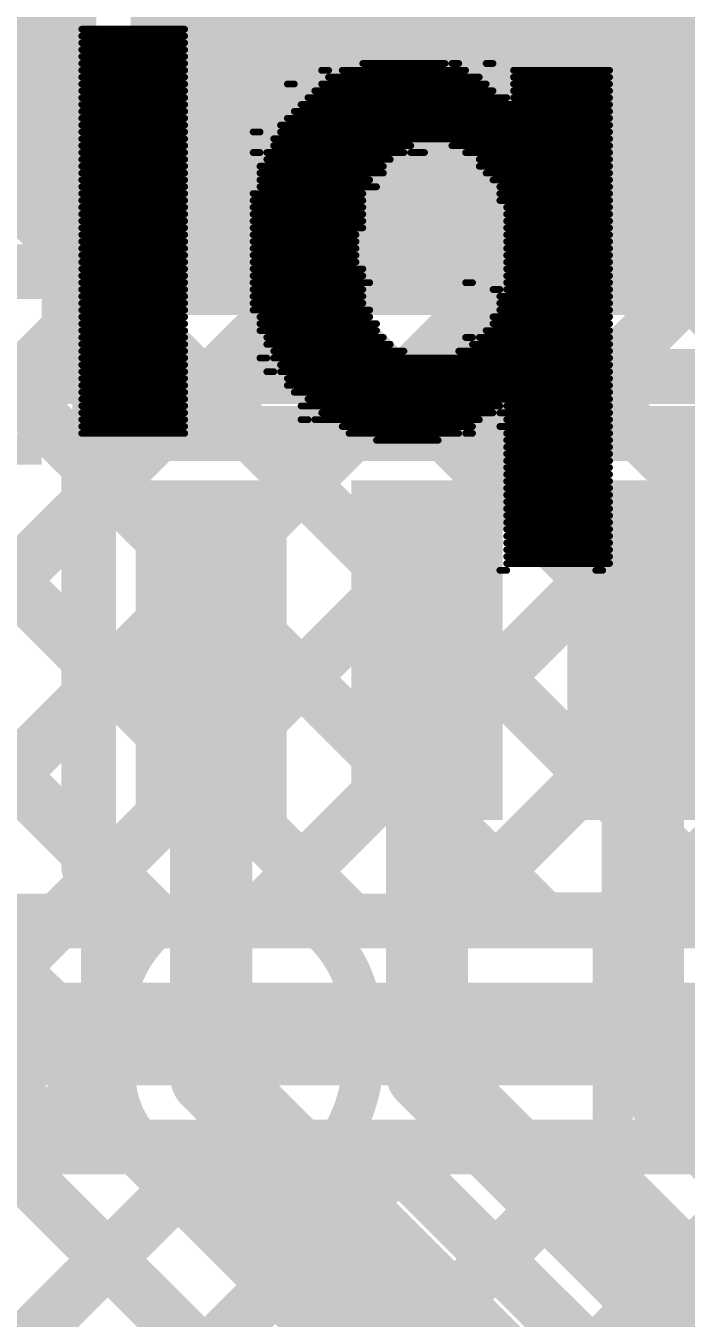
# Model space of a CAD drawing. Header units: millimetres. Extents: x -0.08 to 7.12, y -0.08 to 3.98.
# Drawn here: x 3.2941 to 3.3904, y 2.2155 to 2.4042 of the extents above; entities that cross this region are included whole.
import ezdxf

# ---------------------------------------------------------------- set-up
doc = ezdxf.new("R2010")
doc.units = ezdxf.units.MM
doc.header["$MEASUREMENT"] = 0
for name, color, linetype in [('BottomLayer', 5, 'Continuous'), ('BottomOverlay', 54, 'Continuous'), ('TopLayer', 1, 'Continuous'), ('TopOverlay', 2, 'Continuous'), ('TopPaste', 8, 'Continuous'), ('TopSolder', 216, 'Continuous')]:
    doc.layers.add(name, color=color, linetype=linetype)
doc.styles.add('Arial', font='', dxfattribs={"height": 0.2})
doc.styles.get('Arial').set_extended_font_data('Arial')

# ---------------------------------------------------------------- blocks, each defined once
blk = doc.blocks.new('R________0603_4_2')
at = {"layer": 'TopLayer'}
for points in [[(-0.01575, 0.03839), (-0.06102, 0.03839), (-0.06102, 0.0561), (-0.01575, 0.0561)], [(0.06102, 0.03839), (0.01575, 0.03839), (0.01575, 0.0561), (0.06102, 0.0561)], [(-0.01575, 0.00689), (-0.06102, 0.00689), (-0.06102, 0.02461), (-0.01575, 0.02461)], [(0.06102, 0.00689), (0.01575, 0.00689), (0.01575, 0.02461), (0.06102, 0.02461)], [(-0.01575, -0.02461), (-0.06102, -0.02461), (-0.06102, -0.00689), (-0.01575, -0.00689)], [(0.06102, -0.02461), (0.01575, -0.02461), (0.01575, -0.00689), (0.06102, -0.00689)], [(-0.01575, -0.0561), (-0.06102, -0.0561), (-0.06102, -0.03839), (-0.01575, -0.03839)], [(0.06102, -0.0561), (0.01575, -0.0561), (0.01575, -0.03839), (0.06102, -0.03839)]]:
    blk.add_hatch(color=1, dxfattribs=at).paths.add_polyline_path(points)
at = {"layer": 'TopPaste'}
for points in [[(-0.01575, 0.03839), (-0.06102, 0.03839), (-0.06102, 0.0561), (-0.01575, 0.0561)], [(0.06102, 0.03839), (0.01575, 0.03839), (0.01575, 0.0561), (0.06102, 0.0561)], [(-0.01575, 0.00689), (-0.06102, 0.00689), (-0.06102, 0.02461), (-0.01575, 0.02461)], [(0.06102, 0.00689), (0.01575, 0.00689), (0.01575, 0.02461), (0.06102, 0.02461)], [(-0.01575, -0.02461), (-0.06102, -0.02461), (-0.06102, -0.00689), (-0.01575, -0.00689)], [(0.06102, -0.02461), (0.01575, -0.02461), (0.01575, -0.00689), (0.06102, -0.00689)], [(-0.01575, -0.0561), (-0.06102, -0.0561), (-0.06102, -0.03839), (-0.01575, -0.03839)], [(0.06102, -0.0561), (0.01575, -0.0561), (0.01575, -0.03839), (0.06102, -0.03839)]]:
    blk.add_hatch(color=8, dxfattribs=at).paths.add_polyline_path(points)
at = {"layer": 'TopSolder'}
for points in [[(-0.01358, 0.03622), (-0.06319, 0.03622), (-0.06319, 0.05827), (-0.01358, 0.05827)], [(0.06319, 0.03622), (0.01358, 0.03622), (0.01358, 0.05827), (0.06319, 0.05827)], [(-0.01358, 0.00472), (-0.06319, 0.00472), (-0.06319, 0.02677), (-0.01358, 0.02677)], [(0.06319, 0.00472), (0.01358, 0.00472), (0.01358, 0.02677), (0.06319, 0.02677)], [(-0.01358, -0.02677), (-0.06319, -0.02677), (-0.06319, -0.00472), (-0.01358, -0.00472)], [(0.06319, -0.02677), (0.01358, -0.02677), (0.01358, -0.00472), (0.06319, -0.00472)], [(-0.01358, -0.05827), (-0.06319, -0.05827), (-0.06319, -0.03622), (-0.01358, -0.03622)], [(0.06319, -0.05827), (0.01358, -0.05827), (0.01358, -0.03622), (0.06319, -0.03622)]]:
    blk.add_hatch(color=216, dxfattribs=at).paths.add_polyline_path(points)
at = {"layer": 'TopOverlay'}
for points, const_width in [([(0.03, 0.065), (-0.031, 0.065)], 0.005), ([(-0.07239, 0.04324), (-0.07239, 0.05324)], 0.00787), ([(-0.06739, 0.04824), (-0.07239, 0.05324)], 0.00787), ([(-0.07239, 0.04324), (-0.06739, 0.04824)], 0.00787), ([(0.03, -0.065), (-0.031, -0.065)], 0.005)]:
    blk.add_lwpolyline(points, dxfattribs=dict(at, const_width=const_width))
for points, const_width in [([(-0.03225, 0.065, 1), (-0.02975, 0.065, 1)], 0.0025), ([(0.02875, 0.065, 1), (0.03125, 0.065, 1)], 0.0025), ([(-0.07435, 0.05324, 1), (-0.07042, 0.05324, 1)], 0.00394), ([(-0.07435, 0.05324, 1), (-0.07042, 0.05324, 1)], 0.00394), ([(-0.06935, 0.04824, 1), (-0.06542, 0.04824, 1)], 0.00394), ([(-0.06935, 0.04824, 1), (-0.06542, 0.04824, 1)], 0.00394), ([(-0.07435, 0.04324, 1), (-0.07042, 0.04324, 1)], 0.00394), ([(-0.07435, 0.04324, 1), (-0.07042, 0.04324, 1)], 0.00394), ([(-0.03225, -0.065, 1), (-0.02975, -0.065, 1)], 0.0025), ([(0.02875, -0.065, 1), (0.03125, -0.065, 1)], 0.0025)]:
    blk.add_lwpolyline(points, format="xyb", close=True, dxfattribs=dict(at, const_width=const_width))

msp = doc.modelspace()

# ---------------------------------------------------------------- hatches: boundary and pattern name
at = {"layer": 'TopLayer'}
msp.add_hatch(color=1, dxfattribs=at).paths.add_polyline_path([(3.30936, 2.362), (3.47636, 2.362), (3.47636, 2.415), (3.30936, 2.415)])

# ---------------------------------------------------------------- linework, layer by layer
at = {"layer": 'BottomLayer'}
for points, const_width in [([(1.58782, 2.38982), (3.45956, 2.38982)], 0.025), ([(1.58782, 2.36832), (3.45956, 2.36832)], 0.008), ([(3.21391, 2.2735), (3.30873, 2.36832)], 0.008), ([(3.21845, 2.36832), (3.31327, 2.2735)], 0.008), ([(3.24219, 2.2735), (3.33701, 2.36832)], 0.008), ([(3.24674, 2.36832), (3.34156, 2.2735)], 0.008), ([(3.27048, 2.2735), (3.3653, 2.36832)], 0.008), ([(3.27502, 2.36832), (3.36984, 2.2735)], 0.008), ([(3.29876, 2.2735), (3.39358, 2.36832)], 0.008), ([(3.30331, 2.36832), (3.39813, 2.2735)], 0.008), ([(3.32705, 2.2735), (3.42186, 2.36832)], 0.008), ([(3.33159, 2.36832), (3.42277, 2.27714)], 0.008), ([(3.35533, 2.2735), (3.45015, 2.36832)], 0.008), ([(3.35988, 2.36832), (3.48769, 2.2405)], 0.008), ([(3.38361, 2.2735), (3.47843, 2.36832)], 0.008), ([(3.38816, 2.36832), (3.51598, 2.2405)], 0.008), ([(3.14672, 2.2735), (3.41532, 2.2735)], 0.008), ([(3.14672, 2.257), (3.428, 2.257)], 0.015), ([(3.12704, 2.07349), (3.29405, 2.2405)], 0.008), ([(3.14118, 2.05935), (3.32233, 2.2405)], 0.008), ([(3.15355, 2.2405), (3.41532, 2.2405)], 0.008), ([(3.15532, 2.04521), (3.35061, 2.2405)], 0.008), ([(3.16947, 2.03107), (3.3789, 2.2405)], 0.008), ([(3.18361, 2.01692), (3.40718, 2.2405)], 0.008), ([(3.26142, 2.2405), (3.94311, 1.55881)], 0.008), ([(3.2897, 2.2405), (3.94311, 1.58709)], 0.008), ([(3.31799, 2.2405), (3.94311, 1.61537)], 0.008), ([(3.34627, 2.2405), (3.44624, 2.14053)], 0.008), ([(3.37456, 2.2405), (3.45563, 2.15943)], 0.008)]:
    msp.add_lwpolyline(points, dxfattribs=dict(at, const_width=const_width))
at = {"layer": 'BottomLayer', "const_width": 0.004}
for points in [[(3.30131, 2.36832, 1), (3.30531, 2.36832, 1)], [(3.30673, 2.36832, 1), (3.31073, 2.36832, 1)], [(3.32959, 2.36832, 1), (3.33359, 2.36832, 1)], [(3.33501, 2.36832, 1), (3.33901, 2.36832, 1)], [(3.35788, 2.36832, 1), (3.36188, 2.36832, 1)], [(3.3633, 2.36832, 1), (3.3673, 2.36832, 1)], [(3.38616, 2.36832, 1), (3.39016, 2.36832, 1)], [(3.39158, 2.36832, 1), (3.39558, 2.36832, 1)], [(3.29676, 2.2735, 1), (3.30076, 2.2735, 1)], [(3.31127, 2.2735, 1), (3.31527, 2.2735, 1)], [(3.32505, 2.2735, 1), (3.32905, 2.2735, 1)], [(3.33956, 2.2735, 1), (3.34356, 2.2735, 1)], [(3.35333, 2.2735, 1), (3.35733, 2.2735, 1)], [(3.36784, 2.2735, 1), (3.37184, 2.2735, 1)], [(3.38161, 2.2735, 1), (3.38561, 2.2735, 1)], [(3.29205, 2.2405, 1), (3.29605, 2.2405, 1)], [(3.31599, 2.2405, 1), (3.31999, 2.2405, 1)], [(3.32033, 2.2405, 1), (3.32433, 2.2405, 1)], [(3.34427, 2.2405, 1), (3.34827, 2.2405, 1)], [(3.34861, 2.2405, 1), (3.35261, 2.2405, 1)], [(3.37256, 2.2405, 1), (3.37656, 2.2405, 1)], [(3.3769, 2.2405, 1), (3.3809, 2.2405, 1)]]:
    msp.add_lwpolyline(points, format="xyb", close=True, dxfattribs=at)
at = {"layer": 'BottomOverlay', "const_width": 0.001}
for points in [[(3.30224, 2.40371), (3.31724, 2.40371)], [(3.30224, 2.40271), (3.31724, 2.40271)], [(3.30224, 2.40171), (3.31724, 2.40171)], [(3.30224, 2.40071), (3.31724, 2.40071)], [(3.30224, 2.39971), (3.31724, 2.39971)], [(3.30224, 2.39871), (3.31724, 2.39871)], [(3.30224, 2.39771), (3.31724, 2.39771)], [(3.33724, 2.39771), (3.33824, 2.39771)], [(3.34024, 2.39771), (3.35824, 2.39771)], [(3.34324, 2.39871), (3.35524, 2.39871)], [(3.35624, 2.39871), (3.35724, 2.39871)], [(3.36124, 2.39871), (3.36224, 2.39871)], [(3.36524, 2.39771), (3.37924, 2.39771)], [(3.30224, 2.39671), (3.31724, 2.39671)], [(3.33824, 2.39671), (3.36024, 2.39671)], [(3.36524, 2.39671), (3.37924, 2.39671)], [(3.30224, 2.39571), (3.31724, 2.39571)], [(3.30224, 2.39471), (3.31724, 2.39471)], [(3.33224, 2.39571), (3.33324, 2.39571)], [(3.33624, 2.39471), (3.36224, 2.39471)], [(3.33724, 2.39571), (3.36124, 2.39571)], [(3.36524, 2.39571), (3.37924, 2.39571)], [(3.36524, 2.39471), (3.37924, 2.39471)], [(3.30224, 2.39371), (3.31724, 2.39371)], [(3.30224, 2.39271), (3.31724, 2.39271)], [(3.33424, 2.39271), (3.37924, 2.39271)], [(3.33524, 2.39371), (3.36424, 2.39371)], [(3.36524, 2.39371), (3.37924, 2.39371)], [(3.30224, 2.39171), (3.31724, 2.39171)], [(3.30224, 2.39071), (3.31724, 2.39071)], [(3.33224, 2.39071), (3.37924, 2.39071)], [(3.33324, 2.39171), (3.37924, 2.39171)], [(3.30224, 2.38971), (3.31724, 2.38971)], [(3.30224, 2.38871), (3.31724, 2.38871)], [(3.32724, 2.38871), (3.32824, 2.38871)], [(3.33124, 2.38971), (3.37924, 2.38971)], [(3.33124, 2.38871), (3.37924, 2.38871)], [(3.30224, 2.38771), (3.31724, 2.38771)], [(3.30224, 2.38671), (3.31724, 2.38671)], [(3.33024, 2.38771), (3.37924, 2.38771)], [(3.33024, 2.38671), (3.35024, 2.38671)], [(3.35624, 2.38671), (3.37924, 2.38671)], [(3.30224, 2.38571), (3.31724, 2.38571)], [(3.30224, 2.38471), (3.31724, 2.38471)], [(3.32724, 2.38571), (3.32824, 2.38571)], [(3.32924, 2.38571), (3.34924, 2.38571)], [(3.32924, 2.38471), (3.34724, 2.38471)], [(3.35024, 2.38571), (3.35224, 2.38571)], [(3.35824, 2.38571), (3.37924, 2.38571)], [(3.36024, 2.38471), (3.37924, 2.38471)], [(3.30224, 2.38371), (3.31724, 2.38371)], [(3.30224, 2.38271), (3.31724, 2.38271)], [(3.32824, 2.38371), (3.34624, 2.38371)], [(3.32824, 2.38271), (3.34624, 2.38271)], [(3.36024, 2.38371), (3.37924, 2.38371)], [(3.36124, 2.38271), (3.37924, 2.38271)], [(3.30224, 2.38171), (3.31724, 2.38171)], [(3.30224, 2.38071), (3.31724, 2.38071)], [(3.32824, 2.38171), (3.34424, 2.38171)], [(3.32824, 2.38071), (3.34524, 2.38071)], [(3.36224, 2.38171), (3.37924, 2.38171)], [(3.36324, 2.38071), (3.37924, 2.38071)], [(3.30224, 2.37971), (3.31724, 2.37971)], [(3.32724, 2.37971), (3.34324, 2.37971)], [(3.36324, 2.37971), (3.37924, 2.37971)], [(3.30224, 2.37871), (3.31724, 2.37871)], [(3.30224, 2.37771), (3.31724, 2.37771)], [(3.32724, 2.37871), (3.34324, 2.37871)], [(3.32724, 2.37771), (3.34324, 2.37771)], [(3.36324, 2.37871), (3.37924, 2.37871)], [(3.36424, 2.37771), (3.37924, 2.37771)], [(3.30224, 2.37671), (3.31724, 2.37671)], [(3.30224, 2.37571), (3.31724, 2.37571)], [(3.32724, 2.37671), (3.34324, 2.37671)], [(3.32724, 2.37571), (3.34324, 2.37571)], [(3.36424, 2.37671), (3.37924, 2.37671)], [(3.36424, 2.37571), (3.37924, 2.37571)], [(3.30224, 2.37471), (3.31724, 2.37471)], [(3.30224, 2.37371), (3.31724, 2.37371)], [(3.32724, 2.37471), (3.34324, 2.37471)], [(3.32724, 2.37371), (3.34224, 2.37371)], [(3.36424, 2.37471), (3.37924, 2.37471)], [(3.36424, 2.37371), (3.37924, 2.37371)], [(3.30224, 2.37271), (3.31724, 2.37271)], [(3.30224, 2.37171), (3.31724, 2.37171)], [(3.32724, 2.37271), (3.34224, 2.37271)], [(3.32724, 2.37171), (3.34224, 2.37171)], [(3.36424, 2.37271), (3.37924, 2.37271)], [(3.36424, 2.37171), (3.37924, 2.37171)], [(3.30224, 2.37071), (3.31724, 2.37071)], [(3.30224, 2.36971), (3.31724, 2.36971)], [(3.32724, 2.37071), (3.34224, 2.37071)], [(3.32724, 2.36971), (3.34224, 2.36971)], [(3.36424, 2.37071), (3.37924, 2.37071)], [(3.36424, 2.36971), (3.37924, 2.36971)], [(3.30224, 2.36871), (3.31724, 2.36871)], [(3.30224, 2.36771), (3.31724, 2.36771)], [(3.32724, 2.36871), (3.34324, 2.36871)], [(3.32724, 2.36771), (3.34324, 2.36771)], [(3.36424, 2.36871), (3.37924, 2.36871)], [(3.36424, 2.36771), (3.37924, 2.36771)], [(3.30224, 2.36671), (3.31724, 2.36671)], [(3.30224, 2.36571), (3.31724, 2.36571)], [(3.32724, 2.36671), (3.34424, 2.36671)], [(3.32724, 2.36571), (3.34324, 2.36571)], [(3.35824, 2.36671), (3.35924, 2.36671)], [(3.36224, 2.36571), (3.36324, 2.36571)], [(3.36424, 2.36671), (3.37924, 2.36671)], [(3.36424, 2.36571), (3.37924, 2.36571)], [(3.30224, 2.36471), (3.31724, 2.36471)], [(3.30224, 2.36371), (3.31724, 2.36371)], [(3.32724, 2.36471), (3.34324, 2.36471)], [(3.32724, 2.36371), (3.34324, 2.36371)], [(3.36324, 2.36471), (3.37924, 2.36471)], [(3.36324, 2.36371), (3.37924, 2.36371)], [(3.30224, 2.36271), (3.31724, 2.36271)], [(3.32724, 2.36271), (3.34424, 2.36271)], [(3.36324, 2.36271), (3.37924, 2.36271)], [(3.30224, 2.36171), (3.31724, 2.36171)], [(3.30224, 2.36071), (3.31724, 2.36071)], [(3.32824, 2.36171), (3.34424, 2.36171)], [(3.32824, 2.36071), (3.34524, 2.36071)], [(3.36224, 2.36171), (3.37924, 2.36171)], [(3.36224, 2.36071), (3.37924, 2.36071)], [(3.30224, 2.35971), (3.31724, 2.35971)], [(3.30224, 2.35871), (3.31724, 2.35871)], [(3.32824, 2.35971), (3.34524, 2.35971)], [(3.32924, 2.35871), (3.34624, 2.35871)], [(3.35824, 2.35871), (3.35924, 2.35871)], [(3.36024, 2.35871), (3.37924, 2.35871)], [(3.36124, 2.35971), (3.37924, 2.35971)], [(3.30224, 2.35771), (3.31724, 2.35771)], [(3.30224, 2.35671), (3.31724, 2.35671)], [(3.32924, 2.35771), (3.34724, 2.35771)], [(3.33024, 2.35671), (3.34924, 2.35671)], [(3.35724, 2.35671), (3.37924, 2.35671)], [(3.35924, 2.35771), (3.37924, 2.35771)], [(3.30224, 2.35571), (3.31724, 2.35571)], [(3.30224, 2.35471), (3.31724, 2.35471)], [(3.32824, 2.35571), (3.32924, 2.35571)], [(3.33024, 2.35571), (3.37924, 2.35571)], [(3.33124, 2.35471), (3.37924, 2.35471)], [(3.30224, 2.35371), (3.31724, 2.35371)], [(3.30224, 2.35271), (3.31724, 2.35271)], [(3.32924, 2.35371), (3.33024, 2.35371)], [(3.33124, 2.35371), (3.37924, 2.35371)], [(3.33224, 2.35271), (3.37924, 2.35271)], [(3.30224, 2.35171), (3.31724, 2.35171)], [(3.30224, 2.35071), (3.31724, 2.35071)], [(3.33224, 2.35171), (3.37924, 2.35171)], [(3.33324, 2.35071), (3.37924, 2.35071)], [(3.30224, 2.34971), (3.31724, 2.34971)], [(3.30224, 2.34871), (3.31724, 2.34871)], [(3.33424, 2.34871), (3.36324, 2.34871)], [(3.33524, 2.34971), (3.37924, 2.34971)], [(3.36424, 2.34871), (3.37924, 2.34871)], [(3.30224, 2.34771), (3.31724, 2.34771)], [(3.30224, 2.34671), (3.31724, 2.34671)], [(3.33424, 2.34671), (3.33524, 2.34671)], [(3.33624, 2.34671), (3.36024, 2.34671)], [(3.33724, 2.34771), (3.36224, 2.34771)], [(3.36324, 2.34771), (3.37924, 2.34771)], [(3.36424, 2.34671), (3.37924, 2.34671)], [(3.30224, 2.34571), (3.31724, 2.34571)], [(3.34024, 2.34571), (3.35924, 2.34571)], [(3.36324, 2.34571), (3.37924, 2.34571)], [(3.30224, 2.34471), (3.31724, 2.34471)], [(3.34124, 2.34471), (3.35724, 2.34471)], [(3.34524, 2.34371), (3.35424, 2.34371)], [(3.35824, 2.34471), (3.35924, 2.34471)], [(3.36424, 2.34471), (3.37924, 2.34471)], [(3.36424, 2.34371), (3.37924, 2.34371)], [(3.36424, 2.34271), (3.37924, 2.34271)], [(3.36424, 2.34171), (3.37924, 2.34171)], [(3.36424, 2.34071), (3.37924, 2.34071)], [(3.36424, 2.33971), (3.37924, 2.33971)], [(3.36424, 2.33871), (3.37924, 2.33871)], [(3.36424, 2.33771), (3.37924, 2.33771)], [(3.36424, 2.33671), (3.37924, 2.33671)], [(3.36424, 2.33571), (3.37924, 2.33571)], [(3.36424, 2.33471), (3.37924, 2.33471)], [(3.36424, 2.33371), (3.37924, 2.33371)], [(3.36424, 2.33271), (3.37924, 2.33271)], [(3.36424, 2.33171), (3.37924, 2.33171)], [(3.36424, 2.33071), (3.37924, 2.33071)], [(3.36424, 2.32971), (3.37924, 2.32971)], [(3.36424, 2.32871), (3.37924, 2.32871)], [(3.36424, 2.32771), (3.37924, 2.32771)], [(3.36424, 2.32671), (3.37924, 2.32671)], [(3.36324, 2.32471), (3.36424, 2.32471)], [(3.36424, 2.32571), (3.37924, 2.32571)], [(3.37724, 2.32471), (3.37824, 2.32471)]]:
    msp.add_lwpolyline(points, dxfattribs=at)
at = {"layer": 'BottomOverlay', "const_width": 0.0005}
for points in [[(3.30199, 2.40371, 1), (3.30249, 2.40371, 1)], [(3.31699, 2.40371, 1), (3.31749, 2.40371, 1)], [(3.30199, 2.40271, 1), (3.30249, 2.40271, 1)], [(3.30199, 2.40171, 1), (3.30249, 2.40171, 1)], [(3.31699, 2.40271, 1), (3.31749, 2.40271, 1)], [(3.31699, 2.40171, 1), (3.31749, 2.40171, 1)], [(3.30199, 2.40071, 1), (3.30249, 2.40071, 1)], [(3.30199, 2.39971, 1), (3.30249, 2.39971, 1)], [(3.31699, 2.40071, 1), (3.31749, 2.40071, 1)], [(3.31699, 2.39971, 1), (3.31749, 2.39971, 1)], [(3.30199, 2.39871, 1), (3.30249, 2.39871, 1)], [(3.30199, 2.39771, 1), (3.30249, 2.39771, 1)], [(3.31699, 2.39871, 1), (3.31749, 2.39871, 1)], [(3.31699, 2.39771, 1), (3.31749, 2.39771, 1)], [(3.33699, 2.39771, 1), (3.33749, 2.39771, 1)], [(3.33799, 2.39771, 1), (3.33849, 2.39771, 1)], [(3.33999, 2.39771, 1), (3.34049, 2.39771, 1)], [(3.34299, 2.39871, 1), (3.34349, 2.39871, 1)], [(3.35499, 2.39871, 1), (3.35549, 2.39871, 1)], [(3.35599, 2.39871, 1), (3.35649, 2.39871, 1)], [(3.35699, 2.39871, 1), (3.35749, 2.39871, 1)], [(3.35799, 2.39771, 1), (3.35849, 2.39771, 1)], [(3.36099, 2.39871, 1), (3.36149, 2.39871, 1)], [(3.36199, 2.39871, 1), (3.36249, 2.39871, 1)], [(3.36499, 2.39771, 1), (3.36549, 2.39771, 1)], [(3.37899, 2.39771, 1), (3.37949, 2.39771, 1)], [(3.30199, 2.39671, 1), (3.30249, 2.39671, 1)], [(3.31699, 2.39671, 1), (3.31749, 2.39671, 1)], [(3.33799, 2.39671, 1), (3.33849, 2.39671, 1)], [(3.35999, 2.39671, 1), (3.36049, 2.39671, 1)], [(3.36499, 2.39671, 1), (3.36549, 2.39671, 1)], [(3.37899, 2.39671, 1), (3.37949, 2.39671, 1)], [(3.30199, 2.39571, 1), (3.30249, 2.39571, 1)], [(3.30199, 2.39471, 1), (3.30249, 2.39471, 1)], [(3.31699, 2.39571, 1), (3.31749, 2.39571, 1)], [(3.31699, 2.39471, 1), (3.31749, 2.39471, 1)], [(3.33199, 2.39571, 1), (3.33249, 2.39571, 1)], [(3.33299, 2.39571, 1), (3.33349, 2.39571, 1)], [(3.33599, 2.39471, 1), (3.33649, 2.39471, 1)], [(3.33699, 2.39571, 1), (3.33749, 2.39571, 1)], [(3.36099, 2.39571, 1), (3.36149, 2.39571, 1)], [(3.36199, 2.39471, 1), (3.36249, 2.39471, 1)], [(3.36499, 2.39571, 1), (3.36549, 2.39571, 1)], [(3.36499, 2.39471, 1), (3.36549, 2.39471, 1)], [(3.37899, 2.39571, 1), (3.37949, 2.39571, 1)], [(3.37899, 2.39471, 1), (3.37949, 2.39471, 1)], [(3.30199, 2.39371, 1), (3.30249, 2.39371, 1)], [(3.30199, 2.39271, 1), (3.30249, 2.39271, 1)], [(3.31699, 2.39371, 1), (3.31749, 2.39371, 1)], [(3.31699, 2.39271, 1), (3.31749, 2.39271, 1)], [(3.33399, 2.39271, 1), (3.33449, 2.39271, 1)], [(3.33499, 2.39371, 1), (3.33549, 2.39371, 1)], [(3.36399, 2.39371, 1), (3.36449, 2.39371, 1)], [(3.36499, 2.39371, 1), (3.36549, 2.39371, 1)], [(3.37899, 2.39371, 1), (3.37949, 2.39371, 1)], [(3.37899, 2.39271, 1), (3.37949, 2.39271, 1)], [(3.30199, 2.39171, 1), (3.30249, 2.39171, 1)], [(3.30199, 2.39071, 1), (3.30249, 2.39071, 1)], [(3.31699, 2.39171, 1), (3.31749, 2.39171, 1)], [(3.31699, 2.39071, 1), (3.31749, 2.39071, 1)], [(3.33199, 2.39071, 1), (3.33249, 2.39071, 1)], [(3.33299, 2.39171, 1), (3.33349, 2.39171, 1)], [(3.37899, 2.39171, 1), (3.37949, 2.39171, 1)], [(3.37899, 2.39071, 1), (3.37949, 2.39071, 1)], [(3.30199, 2.38971, 1), (3.30249, 2.38971, 1)], [(3.30199, 2.38871, 1), (3.30249, 2.38871, 1)], [(3.31699, 2.38971, 1), (3.31749, 2.38971, 1)], [(3.31699, 2.38871, 1), (3.31749, 2.38871, 1)], [(3.32699, 2.38871, 1), (3.32749, 2.38871, 1)], [(3.32799, 2.38871, 1), (3.32849, 2.38871, 1)], [(3.33099, 2.38971, 1), (3.33149, 2.38971, 1)], [(3.33099, 2.38871, 1), (3.33149, 2.38871, 1)], [(3.37899, 2.38971, 1), (3.37949, 2.38971, 1)], [(3.37899, 2.38871, 1), (3.37949, 2.38871, 1)], [(3.30199, 2.38771, 1), (3.30249, 2.38771, 1)], [(3.30199, 2.38671, 1), (3.30249, 2.38671, 1)], [(3.31699, 2.38771, 1), (3.31749, 2.38771, 1)], [(3.31699, 2.38671, 1), (3.31749, 2.38671, 1)], [(3.32999, 2.38771, 1), (3.33049, 2.38771, 1)], [(3.32999, 2.38671, 1), (3.33049, 2.38671, 1)], [(3.34999, 2.38671, 1), (3.35049, 2.38671, 1)], [(3.35599, 2.38671, 1), (3.35649, 2.38671, 1)], [(3.37899, 2.38771, 1), (3.37949, 2.38771, 1)], [(3.37899, 2.38671, 1), (3.37949, 2.38671, 1)], [(3.30199, 2.38571, 1), (3.30249, 2.38571, 1)], [(3.30199, 2.38471, 1), (3.30249, 2.38471, 1)], [(3.31699, 2.38571, 1), (3.31749, 2.38571, 1)], [(3.31699, 2.38471, 1), (3.31749, 2.38471, 1)], [(3.32699, 2.38571, 1), (3.32749, 2.38571, 1)], [(3.32799, 2.38571, 1), (3.32849, 2.38571, 1)], [(3.32899, 2.38571, 1), (3.32949, 2.38571, 1)], [(3.32899, 2.38471, 1), (3.32949, 2.38471, 1)], [(3.34699, 2.38471, 1), (3.34749, 2.38471, 1)], [(3.34899, 2.38571, 1), (3.34949, 2.38571, 1)], [(3.34999, 2.38571, 1), (3.35049, 2.38571, 1)], [(3.35199, 2.38571, 1), (3.35249, 2.38571, 1)], [(3.35799, 2.38571, 1), (3.35849, 2.38571, 1)], [(3.35999, 2.38471, 1), (3.36049, 2.38471, 1)], [(3.37899, 2.38571, 1), (3.37949, 2.38571, 1)], [(3.37899, 2.38471, 1), (3.37949, 2.38471, 1)], [(3.30199, 2.38371, 1), (3.30249, 2.38371, 1)], [(3.30199, 2.38271, 1), (3.30249, 2.38271, 1)], [(3.31699, 2.38371, 1), (3.31749, 2.38371, 1)], [(3.31699, 2.38271, 1), (3.31749, 2.38271, 1)], [(3.32799, 2.38371, 1), (3.32849, 2.38371, 1)], [(3.32799, 2.38271, 1), (3.32849, 2.38271, 1)], [(3.34599, 2.38371, 1), (3.34649, 2.38371, 1)], [(3.34599, 2.38271, 1), (3.34649, 2.38271, 1)], [(3.35999, 2.38371, 1), (3.36049, 2.38371, 1)], [(3.36099, 2.38271, 1), (3.36149, 2.38271, 1)], [(3.37899, 2.38371, 1), (3.37949, 2.38371, 1)], [(3.37899, 2.38271, 1), (3.37949, 2.38271, 1)], [(3.30199, 2.38171, 1), (3.30249, 2.38171, 1)], [(3.30199, 2.38071, 1), (3.30249, 2.38071, 1)], [(3.31699, 2.38171, 1), (3.31749, 2.38171, 1)], [(3.31699, 2.38071, 1), (3.31749, 2.38071, 1)], [(3.32799, 2.38171, 1), (3.32849, 2.38171, 1)], [(3.32799, 2.38071, 1), (3.32849, 2.38071, 1)], [(3.34399, 2.38171, 1), (3.34449, 2.38171, 1)], [(3.34499, 2.38071, 1), (3.34549, 2.38071, 1)], [(3.36199, 2.38171, 1), (3.36249, 2.38171, 1)], [(3.36299, 2.38071, 1), (3.36349, 2.38071, 1)], [(3.37899, 2.38171, 1), (3.37949, 2.38171, 1)], [(3.37899, 2.38071, 1), (3.37949, 2.38071, 1)], [(3.30199, 2.37971, 1), (3.30249, 2.37971, 1)], [(3.31699, 2.37971, 1), (3.31749, 2.37971, 1)], [(3.32699, 2.37971, 1), (3.32749, 2.37971, 1)], [(3.34299, 2.37971, 1), (3.34349, 2.37971, 1)], [(3.36299, 2.37971, 1), (3.36349, 2.37971, 1)], [(3.37899, 2.37971, 1), (3.37949, 2.37971, 1)], [(3.30199, 2.37871, 1), (3.30249, 2.37871, 1)], [(3.30199, 2.37771, 1), (3.30249, 2.37771, 1)], [(3.31699, 2.37871, 1), (3.31749, 2.37871, 1)], [(3.31699, 2.37771, 1), (3.31749, 2.37771, 1)], [(3.32699, 2.37871, 1), (3.32749, 2.37871, 1)], [(3.32699, 2.37771, 1), (3.32749, 2.37771, 1)], [(3.34299, 2.37871, 1), (3.34349, 2.37871, 1)], [(3.34299, 2.37771, 1), (3.34349, 2.37771, 1)], [(3.36299, 2.37871, 1), (3.36349, 2.37871, 1)], [(3.36399, 2.37771, 1), (3.36449, 2.37771, 1)], [(3.37899, 2.37871, 1), (3.37949, 2.37871, 1)], [(3.37899, 2.37771, 1), (3.37949, 2.37771, 1)], [(3.30199, 2.37671, 1), (3.30249, 2.37671, 1)], [(3.30199, 2.37571, 1), (3.30249, 2.37571, 1)], [(3.31699, 2.37671, 1), (3.31749, 2.37671, 1)], [(3.31699, 2.37571, 1), (3.31749, 2.37571, 1)], [(3.32699, 2.37671, 1), (3.32749, 2.37671, 1)], [(3.32699, 2.37571, 1), (3.32749, 2.37571, 1)], [(3.34299, 2.37671, 1), (3.34349, 2.37671, 1)], [(3.34299, 2.37571, 1), (3.34349, 2.37571, 1)], [(3.36399, 2.37671, 1), (3.36449, 2.37671, 1)], [(3.36399, 2.37571, 1), (3.36449, 2.37571, 1)], [(3.37899, 2.37671, 1), (3.37949, 2.37671, 1)], [(3.37899, 2.37571, 1), (3.37949, 2.37571, 1)], [(3.30199, 2.37471, 1), (3.30249, 2.37471, 1)], [(3.30199, 2.37371, 1), (3.30249, 2.37371, 1)], [(3.31699, 2.37471, 1), (3.31749, 2.37471, 1)], [(3.31699, 2.37371, 1), (3.31749, 2.37371, 1)], [(3.32699, 2.37471, 1), (3.32749, 2.37471, 1)], [(3.32699, 2.37371, 1), (3.32749, 2.37371, 1)], [(3.34199, 2.37371, 1), (3.34249, 2.37371, 1)], [(3.34299, 2.37471, 1), (3.34349, 2.37471, 1)], [(3.36399, 2.37471, 1), (3.36449, 2.37471, 1)], [(3.36399, 2.37371, 1), (3.36449, 2.37371, 1)], [(3.37899, 2.37471, 1), (3.37949, 2.37471, 1)], [(3.37899, 2.37371, 1), (3.37949, 2.37371, 1)], [(3.30199, 2.37271, 1), (3.30249, 2.37271, 1)], [(3.30199, 2.37171, 1), (3.30249, 2.37171, 1)], [(3.31699, 2.37271, 1), (3.31749, 2.37271, 1)], [(3.31699, 2.37171, 1), (3.31749, 2.37171, 1)], [(3.32699, 2.37271, 1), (3.32749, 2.37271, 1)], [(3.32699, 2.37171, 1), (3.32749, 2.37171, 1)], [(3.34199, 2.37271, 1), (3.34249, 2.37271, 1)], [(3.34199, 2.37171, 1), (3.34249, 2.37171, 1)], [(3.36399, 2.37271, 1), (3.36449, 2.37271, 1)], [(3.36399, 2.37171, 1), (3.36449, 2.37171, 1)], [(3.37899, 2.37271, 1), (3.37949, 2.37271, 1)], [(3.37899, 2.37171, 1), (3.37949, 2.37171, 1)], [(3.30199, 2.37071, 1), (3.30249, 2.37071, 1)], [(3.30199, 2.36971, 1), (3.30249, 2.36971, 1)], [(3.31699, 2.37071, 1), (3.31749, 2.37071, 1)], [(3.31699, 2.36971, 1), (3.31749, 2.36971, 1)], [(3.32699, 2.37071, 1), (3.32749, 2.37071, 1)], [(3.32699, 2.36971, 1), (3.32749, 2.36971, 1)], [(3.34199, 2.37071, 1), (3.34249, 2.37071, 1)], [(3.34199, 2.36971, 1), (3.34249, 2.36971, 1)], [(3.36399, 2.37071, 1), (3.36449, 2.37071, 1)], [(3.36399, 2.36971, 1), (3.36449, 2.36971, 1)], [(3.37899, 2.37071, 1), (3.37949, 2.37071, 1)], [(3.37899, 2.36971, 1), (3.37949, 2.36971, 1)], [(3.30199, 2.36871, 1), (3.30249, 2.36871, 1)], [(3.30199, 2.36771, 1), (3.30249, 2.36771, 1)], [(3.31699, 2.36871, 1), (3.31749, 2.36871, 1)], [(3.31699, 2.36771, 1), (3.31749, 2.36771, 1)], [(3.32699, 2.36871, 1), (3.32749, 2.36871, 1)], [(3.32699, 2.36771, 1), (3.32749, 2.36771, 1)], [(3.34299, 2.36871, 1), (3.34349, 2.36871, 1)], [(3.34299, 2.36771, 1), (3.34349, 2.36771, 1)], [(3.36399, 2.36871, 1), (3.36449, 2.36871, 1)], [(3.36399, 2.36771, 1), (3.36449, 2.36771, 1)], [(3.37899, 2.36871, 1), (3.37949, 2.36871, 1)], [(3.37899, 2.36771, 1), (3.37949, 2.36771, 1)], [(3.30199, 2.36671, 1), (3.30249, 2.36671, 1)], [(3.30199, 2.36571, 1), (3.30249, 2.36571, 1)], [(3.31699, 2.36671, 1), (3.31749, 2.36671, 1)], [(3.31699, 2.36571, 1), (3.31749, 2.36571, 1)], [(3.32699, 2.36671, 1), (3.32749, 2.36671, 1)], [(3.32699, 2.36571, 1), (3.32749, 2.36571, 1)], [(3.34299, 2.36571, 1), (3.34349, 2.36571, 1)], [(3.34399, 2.36671, 1), (3.34449, 2.36671, 1)], [(3.35799, 2.36671, 1), (3.35849, 2.36671, 1)], [(3.35899, 2.36671, 1), (3.35949, 2.36671, 1)], [(3.36199, 2.36571, 1), (3.36249, 2.36571, 1)], [(3.36299, 2.36571, 1), (3.36349, 2.36571, 1)], [(3.36399, 2.36671, 1), (3.36449, 2.36671, 1)], [(3.36399, 2.36571, 1), (3.36449, 2.36571, 1)], [(3.37899, 2.36671, 1), (3.37949, 2.36671, 1)], [(3.37899, 2.36571, 1), (3.37949, 2.36571, 1)], [(3.30199, 2.36471, 1), (3.30249, 2.36471, 1)], [(3.30199, 2.36371, 1), (3.30249, 2.36371, 1)], [(3.31699, 2.36471, 1), (3.31749, 2.36471, 1)], [(3.31699, 2.36371, 1), (3.31749, 2.36371, 1)], [(3.32699, 2.36471, 1), (3.32749, 2.36471, 1)], [(3.32699, 2.36371, 1), (3.32749, 2.36371, 1)], [(3.34299, 2.36471, 1), (3.34349, 2.36471, 1)], [(3.34299, 2.36371, 1), (3.34349, 2.36371, 1)], [(3.36299, 2.36471, 1), (3.36349, 2.36471, 1)], [(3.36299, 2.36371, 1), (3.36349, 2.36371, 1)], [(3.37899, 2.36471, 1), (3.37949, 2.36471, 1)], [(3.37899, 2.36371, 1), (3.37949, 2.36371, 1)], [(3.30199, 2.36271, 1), (3.30249, 2.36271, 1)], [(3.31699, 2.36271, 1), (3.31749, 2.36271, 1)], [(3.32699, 2.36271, 1), (3.32749, 2.36271, 1)], [(3.34399, 2.36271, 1), (3.34449, 2.36271, 1)], [(3.36299, 2.36271, 1), (3.36349, 2.36271, 1)], [(3.37899, 2.36271, 1), (3.37949, 2.36271, 1)], [(3.30199, 2.36171, 1), (3.30249, 2.36171, 1)], [(3.30199, 2.36071, 1), (3.30249, 2.36071, 1)], [(3.31699, 2.36171, 1), (3.31749, 2.36171, 1)], [(3.31699, 2.36071, 1), (3.31749, 2.36071, 1)], [(3.32799, 2.36171, 1), (3.32849, 2.36171, 1)], [(3.32799, 2.36071, 1), (3.32849, 2.36071, 1)], [(3.34399, 2.36171, 1), (3.34449, 2.36171, 1)], [(3.34499, 2.36071, 1), (3.34549, 2.36071, 1)], [(3.36199, 2.36171, 1), (3.36249, 2.36171, 1)], [(3.36199, 2.36071, 1), (3.36249, 2.36071, 1)], [(3.37899, 2.36171, 1), (3.37949, 2.36171, 1)], [(3.37899, 2.36071, 1), (3.37949, 2.36071, 1)], [(3.30199, 2.35971, 1), (3.30249, 2.35971, 1)], [(3.30199, 2.35871, 1), (3.30249, 2.35871, 1)], [(3.31699, 2.35971, 1), (3.31749, 2.35971, 1)], [(3.31699, 2.35871, 1), (3.31749, 2.35871, 1)], [(3.32799, 2.35971, 1), (3.32849, 2.35971, 1)], [(3.32899, 2.35871, 1), (3.32949, 2.35871, 1)], [(3.34499, 2.35971, 1), (3.34549, 2.35971, 1)], [(3.34599, 2.35871, 1), (3.34649, 2.35871, 1)], [(3.35799, 2.35871, 1), (3.35849, 2.35871, 1)], [(3.35899, 2.35871, 1), (3.35949, 2.35871, 1)], [(3.35999, 2.35871, 1), (3.36049, 2.35871, 1)], [(3.36099, 2.35971, 1), (3.36149, 2.35971, 1)], [(3.37899, 2.35971, 1), (3.37949, 2.35971, 1)], [(3.37899, 2.35871, 1), (3.37949, 2.35871, 1)], [(3.30199, 2.35771, 1), (3.30249, 2.35771, 1)], [(3.30199, 2.35671, 1), (3.30249, 2.35671, 1)], [(3.31699, 2.35771, 1), (3.31749, 2.35771, 1)], [(3.31699, 2.35671, 1), (3.31749, 2.35671, 1)], [(3.32899, 2.35771, 1), (3.32949, 2.35771, 1)], [(3.32999, 2.35671, 1), (3.33049, 2.35671, 1)], [(3.34699, 2.35771, 1), (3.34749, 2.35771, 1)], [(3.34899, 2.35671, 1), (3.34949, 2.35671, 1)], [(3.35699, 2.35671, 1), (3.35749, 2.35671, 1)], [(3.35899, 2.35771, 1), (3.35949, 2.35771, 1)], [(3.37899, 2.35771, 1), (3.37949, 2.35771, 1)], [(3.37899, 2.35671, 1), (3.37949, 2.35671, 1)], [(3.30199, 2.35571, 1), (3.30249, 2.35571, 1)], [(3.30199, 2.35471, 1), (3.30249, 2.35471, 1)], [(3.31699, 2.35571, 1), (3.31749, 2.35571, 1)], [(3.31699, 2.35471, 1), (3.31749, 2.35471, 1)], [(3.32799, 2.35571, 1), (3.32849, 2.35571, 1)], [(3.32899, 2.35571, 1), (3.32949, 2.35571, 1)], [(3.32999, 2.35571, 1), (3.33049, 2.35571, 1)], [(3.33099, 2.35471, 1), (3.33149, 2.35471, 1)], [(3.37899, 2.35571, 1), (3.37949, 2.35571, 1)], [(3.37899, 2.35471, 1), (3.37949, 2.35471, 1)], [(3.30199, 2.35371, 1), (3.30249, 2.35371, 1)], [(3.30199, 2.35271, 1), (3.30249, 2.35271, 1)], [(3.31699, 2.35371, 1), (3.31749, 2.35371, 1)], [(3.31699, 2.35271, 1), (3.31749, 2.35271, 1)], [(3.32899, 2.35371, 1), (3.32949, 2.35371, 1)], [(3.32999, 2.35371, 1), (3.33049, 2.35371, 1)], [(3.33099, 2.35371, 1), (3.33149, 2.35371, 1)], [(3.33199, 2.35271, 1), (3.33249, 2.35271, 1)], [(3.37899, 2.35371, 1), (3.37949, 2.35371, 1)], [(3.37899, 2.35271, 1), (3.37949, 2.35271, 1)], [(3.30199, 2.35171, 1), (3.30249, 2.35171, 1)], [(3.30199, 2.35071, 1), (3.30249, 2.35071, 1)], [(3.31699, 2.35171, 1), (3.31749, 2.35171, 1)], [(3.31699, 2.35071, 1), (3.31749, 2.35071, 1)], [(3.33199, 2.35171, 1), (3.33249, 2.35171, 1)], [(3.33299, 2.35071, 1), (3.33349, 2.35071, 1)], [(3.37899, 2.35171, 1), (3.37949, 2.35171, 1)], [(3.37899, 2.35071, 1), (3.37949, 2.35071, 1)], [(3.30199, 2.34971, 1), (3.30249, 2.34971, 1)], [(3.30199, 2.34871, 1), (3.30249, 2.34871, 1)], [(3.31699, 2.34971, 1), (3.31749, 2.34971, 1)], [(3.31699, 2.34871, 1), (3.31749, 2.34871, 1)], [(3.33399, 2.34871, 1), (3.33449, 2.34871, 1)], [(3.33499, 2.34971, 1), (3.33549, 2.34971, 1)], [(3.36299, 2.34871, 1), (3.36349, 2.34871, 1)], [(3.36399, 2.34871, 1), (3.36449, 2.34871, 1)], [(3.37899, 2.34971, 1), (3.37949, 2.34971, 1)], [(3.37899, 2.34871, 1), (3.37949, 2.34871, 1)], [(3.30199, 2.34771, 1), (3.30249, 2.34771, 1)], [(3.30199, 2.34671, 1), (3.30249, 2.34671, 1)], [(3.31699, 2.34771, 1), (3.31749, 2.34771, 1)], [(3.31699, 2.34671, 1), (3.31749, 2.34671, 1)], [(3.33399, 2.34671, 1), (3.33449, 2.34671, 1)], [(3.33499, 2.34671, 1), (3.33549, 2.34671, 1)], [(3.33599, 2.34671, 1), (3.33649, 2.34671, 1)], [(3.33699, 2.34771, 1), (3.33749, 2.34771, 1)], [(3.35999, 2.34671, 1), (3.36049, 2.34671, 1)], [(3.36199, 2.34771, 1), (3.36249, 2.34771, 1)], [(3.36299, 2.34771, 1), (3.36349, 2.34771, 1)], [(3.36399, 2.34671, 1), (3.36449, 2.34671, 1)], [(3.37899, 2.34771, 1), (3.37949, 2.34771, 1)], [(3.37899, 2.34671, 1), (3.37949, 2.34671, 1)], [(3.30199, 2.34571, 1), (3.30249, 2.34571, 1)], [(3.31699, 2.34571, 1), (3.31749, 2.34571, 1)], [(3.33999, 2.34571, 1), (3.34049, 2.34571, 1)], [(3.35899, 2.34571, 1), (3.35949, 2.34571, 1)], [(3.36299, 2.34571, 1), (3.36349, 2.34571, 1)], [(3.37899, 2.34571, 1), (3.37949, 2.34571, 1)], [(3.30199, 2.34471, 1), (3.30249, 2.34471, 1)], [(3.31699, 2.34471, 1), (3.31749, 2.34471, 1)], [(3.34099, 2.34471, 1), (3.34149, 2.34471, 1)], [(3.34499, 2.34371, 1), (3.34549, 2.34371, 1)], [(3.35399, 2.34371, 1), (3.35449, 2.34371, 1)], [(3.35699, 2.34471, 1), (3.35749, 2.34471, 1)], [(3.35799, 2.34471, 1), (3.35849, 2.34471, 1)], [(3.35899, 2.34471, 1), (3.35949, 2.34471, 1)], [(3.36399, 2.34471, 1), (3.36449, 2.34471, 1)], [(3.36399, 2.34371, 1), (3.36449, 2.34371, 1)], [(3.37899, 2.34471, 1), (3.37949, 2.34471, 1)], [(3.37899, 2.34371, 1), (3.37949, 2.34371, 1)], [(3.36399, 2.34271, 1), (3.36449, 2.34271, 1)], [(3.36399, 2.34171, 1), (3.36449, 2.34171, 1)], [(3.37899, 2.34271, 1), (3.37949, 2.34271, 1)], [(3.37899, 2.34171, 1), (3.37949, 2.34171, 1)], [(3.36399, 2.34071, 1), (3.36449, 2.34071, 1)], [(3.36399, 2.33971, 1), (3.36449, 2.33971, 1)], [(3.37899, 2.34071, 1), (3.37949, 2.34071, 1)], [(3.37899, 2.33971, 1), (3.37949, 2.33971, 1)], [(3.36399, 2.33871, 1), (3.36449, 2.33871, 1)], [(3.36399, 2.33771, 1), (3.36449, 2.33771, 1)], [(3.37899, 2.33871, 1), (3.37949, 2.33871, 1)], [(3.37899, 2.33771, 1), (3.37949, 2.33771, 1)], [(3.36399, 2.33671, 1), (3.36449, 2.33671, 1)], [(3.36399, 2.33571, 1), (3.36449, 2.33571, 1)], [(3.37899, 2.33671, 1), (3.37949, 2.33671, 1)], [(3.37899, 2.33571, 1), (3.37949, 2.33571, 1)], [(3.36399, 2.33471, 1), (3.36449, 2.33471, 1)], [(3.36399, 2.33371, 1), (3.36449, 2.33371, 1)], [(3.37899, 2.33471, 1), (3.37949, 2.33471, 1)], [(3.37899, 2.33371, 1), (3.37949, 2.33371, 1)], [(3.36399, 2.33271, 1), (3.36449, 2.33271, 1)], [(3.36399, 2.33171, 1), (3.36449, 2.33171, 1)], [(3.37899, 2.33271, 1), (3.37949, 2.33271, 1)], [(3.37899, 2.33171, 1), (3.37949, 2.33171, 1)], [(3.36399, 2.33071, 1), (3.36449, 2.33071, 1)], [(3.37899, 2.33071, 1), (3.37949, 2.33071, 1)], [(3.36399, 2.32971, 1), (3.36449, 2.32971, 1)], [(3.36399, 2.32871, 1), (3.36449, 2.32871, 1)], [(3.37899, 2.32971, 1), (3.37949, 2.32971, 1)], [(3.37899, 2.32871, 1), (3.37949, 2.32871, 1)], [(3.36399, 2.32771, 1), (3.36449, 2.32771, 1)], [(3.36399, 2.32671, 1), (3.36449, 2.32671, 1)], [(3.37899, 2.32771, 1), (3.37949, 2.32771, 1)], [(3.37899, 2.32671, 1), (3.37949, 2.32671, 1)], [(3.36299, 2.32471, 1), (3.36349, 2.32471, 1)], [(3.36399, 2.32571, 1), (3.36449, 2.32571, 1)], [(3.36399, 2.32471, 1), (3.36449, 2.32471, 1)], [(3.37699, 2.32471, 1), (3.37749, 2.32471, 1)], [(3.37799, 2.32471, 1), (3.37849, 2.32471, 1)], [(3.37899, 2.32571, 1), (3.37949, 2.32571, 1)]]:
    msp.add_lwpolyline(points, format="xyb", close=True, dxfattribs=at)
at = {"layer": 'TopLayer'}
for points, const_width in [([(3.21034, 2.433), (3.30325, 2.34009)], 0.008), ([(3.23863, 2.433), (3.30036, 2.37127)], 0.008), ([(3.26691, 2.433), (3.30036, 2.39955)], 0.008), ([(3.18746, 2.42759), (3.30325, 2.3118)], 0.008), ([(3.30036, 2.353), (3.30036, 2.424)], 0.008), ([(3.1262, 2.24236), (3.30036, 2.41652)], 0.008), ([(3.17332, 2.41345), (3.30325, 2.28352)], 0.008), ([(3.15918, 2.39931), (3.30611, 2.25238)], 0.008), ([(3.13546, 2.22334), (3.30036, 2.38823)], 0.008), ([(3.14504, 2.38517), (3.4987, 2.0315)], 0.008), ([(3.13089, 2.37102), (3.47042, 2.0315)], 0.008), ([(3.01618, 2.07577), (3.30036, 2.35995)], 0.008), ([(3.30036, 2.353), (3.48536, 2.353)], 0.008), ([(3.31338, 2.34468), (3.32169, 2.353)], 0.008), ([(3.31863, 2.353), (3.32694, 2.34468)], 0.008), ([(3.34166, 2.34468), (3.34998, 2.353)], 0.008), ([(3.34691, 2.353), (3.35522, 2.34468)], 0.008), ([(3.36995, 2.34468), (3.37826, 2.353)], 0.008), ([(3.37519, 2.353), (3.38351, 2.34468)], 0.008), ([(3.30325, 2.34468), (3.33475, 2.34468)], 0.008), ([(3.30325, 2.28141), (3.30325, 2.34468)], 0.008), ([(3.33475, 2.34468), (3.33897, 2.34468)], 0.008), ([(3.33475, 2.34468), (3.33897, 2.34468)], 0.008), ([(3.33897, 2.34468), (3.36625, 2.34468)], 0.008), ([(3.36625, 2.34468), (3.37047, 2.34468)], 0.008), ([(3.36625, 2.34468), (3.37047, 2.34468)], 0.008), ([(3.37047, 2.34468), (3.39774, 2.34468)], 0.008), ([(3.00019, 2.0315), (3.30325, 2.33456)], 0.008), ([(3.32111, 2.25089), (3.32111, 2.31305)], 0.012), ([(3.35261, 2.25139), (3.35261, 2.31305)], 0.012), ([(3.3841, 2.2519), (3.3841, 2.31305)], 0.012), ([(3.07648, 2.0795), (3.30325, 2.30628)], 0.008), ([(3.30611, 2.25089), (3.30611, 2.28141)], 0.008), ([(3.10476, 2.0795), (3.30611, 2.28085)], 0.008), ([(3.32111, 2.25089), (3.43, 2.142)], 0.012), ([(3.35261, 2.25139), (3.42, 2.184)], 0.012), ([(3.3841, 2.2519), (3.41, 2.226)], 0.012), ([(3.13629, 2.08275), (3.30611, 2.25257)], 0.008), ([(3.31051, 2.24028), (3.41939, 2.1314)], 0.008), ([(3.16458, 2.08275), (3.31631, 2.23448)], 0.008), ([(3.19286, 2.08275), (3.33045, 2.22034)], 0.008)]:
    msp.add_lwpolyline(points, dxfattribs=dict(at, const_width=const_width))
for points, const_width in [([(3.29836, 2.39955, 1), (3.30236, 2.39955, 1)], 0.004), ([(3.29836, 2.38823, 1), (3.30236, 2.38823, 1)], 0.004), ([(3.29836, 2.37127, 1), (3.30236, 2.37127, 1)], 0.004), ([(3.29836, 2.35995, 1), (3.30236, 2.35995, 1)], 0.004), ([(3.29836, 2.353, 1), (3.30236, 2.353, 1)], 0.004), ([(3.29836, 2.353, 1), (3.30236, 2.353, 1)], 0.004), ([(3.31663, 2.353, 1), (3.32063, 2.353, 1)], 0.004), ([(3.31969, 2.353, 1), (3.32369, 2.353, 1)], 0.004), ([(3.34491, 2.353, 1), (3.34891, 2.353, 1)], 0.004), ([(3.34798, 2.353, 1), (3.35198, 2.353, 1)], 0.004), ([(3.37319, 2.353, 1), (3.37719, 2.353, 1)], 0.004), ([(3.37626, 2.353, 1), (3.38026, 2.353, 1)], 0.004), ([(3.30125, 2.34468, 1), (3.30525, 2.34468, 1)], 0.004), ([(3.30125, 2.34468, 1), (3.30525, 2.34468, 1)], 0.004), ([(3.31138, 2.34468, 1), (3.31538, 2.34468, 1)], 0.004), ([(3.32494, 2.34468, 1), (3.32894, 2.34468, 1)], 0.004), ([(3.33275, 2.34468, 1), (3.33675, 2.34468, 1)], 0.004), ([(3.33275, 2.34468, 1), (3.33675, 2.34468, 1)], 0.004), ([(3.33275, 2.34468, 1), (3.33675, 2.34468, 1)], 0.004), ([(3.33697, 2.34468, 1), (3.34097, 2.34468, 1)], 0.004), ([(3.33697, 2.34468, 1), (3.34097, 2.34468, 1)], 0.004), ([(3.33697, 2.34468, 1), (3.34097, 2.34468, 1)], 0.004), ([(3.33966, 2.34468, 1), (3.34366, 2.34468, 1)], 0.004), ([(3.35322, 2.34468, 1), (3.35722, 2.34468, 1)], 0.004), ([(3.36425, 2.34468, 1), (3.36825, 2.34468, 1)], 0.004), ([(3.36425, 2.34468, 1), (3.36825, 2.34468, 1)], 0.004), ([(3.36425, 2.34468, 1), (3.36825, 2.34468, 1)], 0.004), ([(3.36795, 2.34468, 1), (3.37195, 2.34468, 1)], 0.004), ([(3.36847, 2.34468, 1), (3.37247, 2.34468, 1)], 0.004), ([(3.36847, 2.34468, 1), (3.37247, 2.34468, 1)], 0.004), ([(3.36847, 2.34468, 1), (3.37247, 2.34468, 1)], 0.004), ([(3.38151, 2.34468, 1), (3.38551, 2.34468, 1)], 0.004), ([(3.30125, 2.34009, 1), (3.30525, 2.34009, 1)], 0.004), ([(3.30125, 2.33456, 1), (3.30525, 2.33456, 1)], 0.004), ([(3.31811, 2.31305, 1), (3.32411, 2.31305, 1)], 0.006), ([(3.34961, 2.31305, 1), (3.35561, 2.31305, 1)], 0.006), ([(3.3811, 2.31305, 1), (3.3871, 2.31305, 1)], 0.006), ([(3.30125, 2.3118, 1), (3.30525, 2.3118, 1)], 0.004), ([(3.30125, 2.30628, 1), (3.30525, 2.30628, 1)], 0.004), ([(3.30125, 2.28352, 1), (3.30525, 2.28352, 1)], 0.004), ([(3.30125, 2.28141, 1), (3.30525, 2.28141, 1)], 0.004), ([(3.30411, 2.28141, 1), (3.30811, 2.28141, 1)], 0.004), ([(3.30411, 2.28085, 1), (3.30811, 2.28085, 1)], 0.004), ([(3.31811, 2.25089, 1), (3.32411, 2.25089, 1)], 0.006), ([(3.31811, 2.25089, 1), (3.32411, 2.25089, 1)], 0.006), ([(3.34961, 2.25139, 1), (3.35561, 2.25139, 1)], 0.006), ([(3.34961, 2.25139, 1), (3.35561, 2.25139, 1)], 0.006), ([(3.3811, 2.2519, 1), (3.3871, 2.2519, 1)], 0.006), ([(3.3811, 2.2519, 1), (3.3871, 2.2519, 1)], 0.006), ([(3.30411, 2.25257, 1), (3.30811, 2.25257, 1)], 0.004), ([(3.30411, 2.25238, 1), (3.30811, 2.25238, 1)], 0.004), ([(3.30411, 2.25089, 1), (3.30811, 2.25089, 1)], 0.004), ([(3.30411, 2.25089, 1), (3.30811, 2.25089, 1)], 0.004), ([(3.30411, 2.25089, 1), (3.30811, 2.25089, 1)], 0.004), ([(3.3085, 2.24029, 1), (3.3125, 2.24029, 1)], 0.004), ([(3.30851, 2.24028, 1), (3.31251, 2.24028, 1)], 0.004), ([(3.30851, 2.24028, 1), (3.31251, 2.24028, 1)], 0.004), ([(3.31431, 2.23448, 1), (3.31831, 2.23448, 1)], 0.004), ([(3.32845, 2.22034, 1), (3.33245, 2.22034, 1)], 0.004)]:
    msp.add_lwpolyline(points, format="xyb", close=True, dxfattribs=dict(at, const_width=const_width))
at = {"layer": 'TopLayer', "const_width": 0.008}
for points in [[(3.3105, 2.24029, -0.198764), (3.30611, 2.25089)], [(3.31051, 2.24028, -0.198912), (3.30611, 2.25089)]]:
    msp.add_lwpolyline(points, format="xyb", dxfattribs=at)

# ---------------------------------------------------------------- block references
at = {"rotation": 270}
msp.add_blockref('R________0603_4_2', (3.36836, 2.35143), dxfattribs=at)

# ---------------------------------------------------------------- texts
at = {"layer": 'BottomOverlay', "style": 'Arial', "text_generation_flag": 2}
msp.add_text('ZERO CARBON FOOTPRINT', height=0.045, rotation=360, dxfattribs=at).set_placement((3.86624, 2.23271))
at = {"layer": 'TopOverlay', "style": 'Arial'}
msp.add_text('R4', height=0.045, dxfattribs=at).set_placement((3.21787, 2.32994))

doc.saveas('drawing.dxf')
